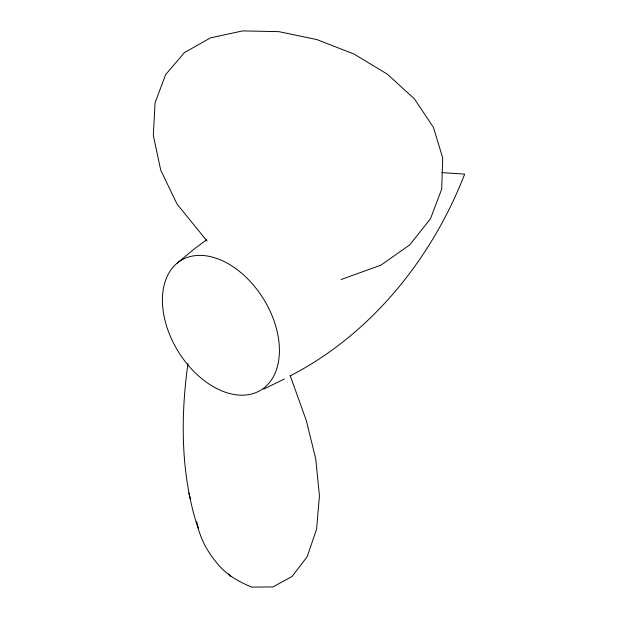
<?xml version="1.0" encoding="UTF-8"?>
<svg xmlns="http://www.w3.org/2000/svg" width="618" height="618" viewBox="0 0 618 618"><rect width="100%" height="100%" fill="white"/><g stroke="black" fill="none" stroke-linecap="round" stroke-linejoin="round"><path stroke-width="0.93" d="M187.957 363.623C179.938 421.082 180.804 481.414 200.889 536.455C204.373 545.524 209.502 553.836 215.589 561.383C224.728 573.689 237.706 581.414 251.711 587.1L272.862 586.938L292.059 576.486L307.169 556.725L316.578 529.217L319.436 495.906L315.752 458.996L306.366 420.773L290.182 375.589M177.219 263.113L195.087 248.281L206.651 239.854M290.089 375.945C371.225 334.153 431.982 258.448 464.666 174.106L441.8 172.607M284.404 378.973L263.662 389.131M341.051 279.537L380.982 265.137L409.726 244.867L430.46 218.78L441.715 189.085L442.72 157.961L433.419 127.37L414.485 98.973L387.316 74.145L353.952 54.013L316.91 39.583L278.873 31.642L242.635 30.9L210.529 37.86L184.403 52.607L165.601 74.654L155.048 102.874L153.334 135.473L160.711 170.097L177.026 204.025L207.03 241.02M228.421 573.975L230.939 576.764M188.807 493.141L190.576 499.56M196.632 521.584L198.401 528.004M162.503 303.909A76.153 50.089 58.2 0 0 253.056 393.604A76.153 50.089 58.2 0 0 247.185 278.339A76.153 50.089 58.2 0 0 162.503 303.909"/></g></svg>
